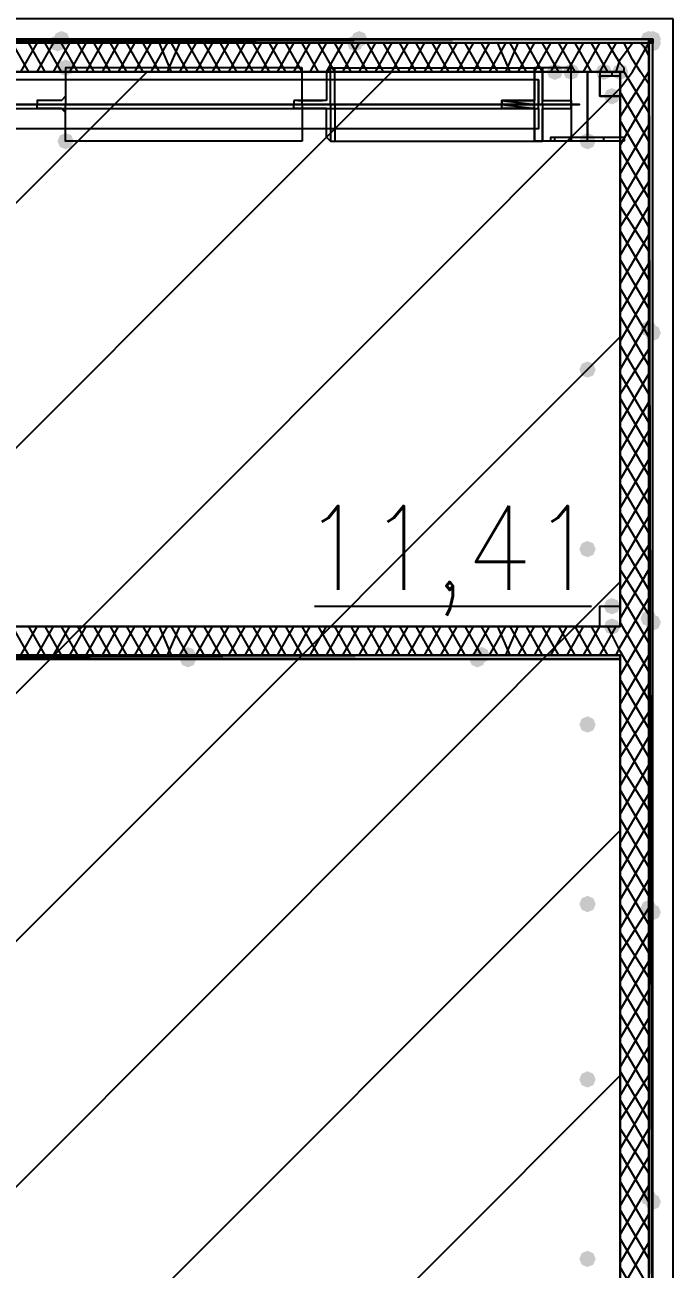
# Model space of a CAD drawing. Header units: millimetres. Extents: x 0 to 420, y 0 to 297.
# Drawn here: x 384.26 to 390.99, y 222.65 to 235.56 of the extents above; entities that cross this region are included whole.
import ezdxf

# ---------------------------------------------------------------- set-up
doc = ezdxf.new("R2010")
doc.units = ezdxf.units.MM
doc.layers.get('0').update_dxf_attribs({"linetype": 'CONTINUOUS'})
doc.styles.get("Standard").update_dxf_attribs({"font": 'STANDARD'})

msp = doc.modelspace()

# ---------------------------------------------------------------- hatches: boundary and pattern name
at = {"true_color": 0x000007}
h = msp.add_hatch(color=0, dxfattribs=at)
h.paths.add_polyline_path([(390.736667, 235.415667), (378.502333, 235.415667), (390.736667, 235.373333)], flags=0)
h.paths.add_polyline_path([(378.502333, 235.415667), (390.736667, 235.373333), (378.502333, 235.373333)], flags=0)
at = {"true_color": 0x0000fe}
for points in [[(384.683, 235.373333), (384.658129, 235.313538), (384.598333, 235.288667), (384.538537, 235.313538), (384.513667, 235.373333), (384.538537, 235.433129), (384.598333, 235.458), (384.658129, 235.433129)], [(384.725333, 235.415667), (384.700462, 235.355871), (384.640667, 235.331), (384.580871, 235.355871), (384.556, 235.415667), (384.580871, 235.475462), (384.640667, 235.500333), (384.700462, 235.475463)], [(387.773333, 235.373333), (387.748462, 235.313538), (387.688667, 235.288667), (387.628871, 235.313538), (387.604, 235.373333), (387.628871, 235.433129), (387.688667, 235.458), (387.748462, 235.433129)], [(387.815667, 235.415667), (387.790796, 235.355871), (387.731, 235.331), (387.671204, 235.355871), (387.646333, 235.415667), (387.671204, 235.475462), (387.731, 235.500333), (387.790796, 235.475463)], [(390.821333, 235.415667), (390.796462, 235.355871), (390.736667, 235.331), (390.676871, 235.355871), (390.652, 235.415667), (390.676871, 235.475462), (390.736667, 235.500333), (390.796462, 235.475463)], [(390.821333, 235.373333), (390.796462, 235.313538), (390.736667, 235.288667), (390.676871, 235.313538), (390.652, 235.373333), (390.676871, 235.433129), (390.736667, 235.458), (390.796462, 235.433129)], [(390.821333, 235.373333), (390.796462, 235.313538), (390.736667, 235.288667), (390.676871, 235.313538), (390.652, 235.373333), (390.676871, 235.433129), (390.736667, 235.458), (390.796462, 235.433129)], [(390.821333, 235.373333), (390.796462, 235.313538), (390.736667, 235.288667), (390.676871, 235.313538), (390.652, 235.373333), (390.676871, 235.433129), (390.736667, 235.458), (390.796462, 235.433129)], [(390.863667, 235.415667), (390.838796, 235.355871), (390.779, 235.331), (390.719204, 235.355871), (390.694333, 235.415667), (390.719204, 235.475462), (390.779, 235.500333), (390.838796, 235.475463)], [(390.863667, 235.415667), (390.838796, 235.355871), (390.779, 235.331), (390.719204, 235.355871), (390.694333, 235.415667), (390.719204, 235.475462), (390.779, 235.500333), (390.838796, 235.475463)], [(390.863667, 235.415667), (390.838796, 235.355871), (390.779, 235.331), (390.719204, 235.355871), (390.694333, 235.415667), (390.719204, 235.475462), (390.779, 235.500333), (390.838796, 235.475463)], [(390.863667, 235.373333), (390.838796, 235.313538), (390.779, 235.288667), (390.719204, 235.313538), (390.694333, 235.373333), (390.719204, 235.433129), (390.779, 235.458), (390.838796, 235.433129)], [(390.863667, 235.373333), (390.838796, 235.313538), (390.779, 235.288667), (390.719204, 235.313538), (390.694333, 235.373333), (390.719204, 235.433129), (390.779, 235.458), (390.838796, 235.433129)], [(390.863667, 235.373333), (390.838796, 235.313538), (390.779, 235.288667), (390.719204, 235.313538), (390.694333, 235.373333), (390.719204, 235.433129), (390.779, 235.458), (390.838796, 235.433129)], [(390.821333, 232.41), (390.796462, 232.350204), (390.736667, 232.325333), (390.676871, 232.350204), (390.652, 232.41), (390.676871, 232.469796), (390.736667, 232.494667), (390.796462, 232.469796)], [(390.863667, 232.367667), (390.838796, 232.307871), (390.779, 232.283), (390.719204, 232.307871), (390.694333, 232.367667), (390.719204, 232.427462), (390.779, 232.452333), (390.838796, 232.427463)], [(390.821333, 229.404333), (390.796462, 229.344538), (390.736667, 229.319667), (390.676871, 229.344538), (390.652, 229.404333), (390.676871, 229.464129), (390.736667, 229.489), (390.796462, 229.464129)], [(390.863667, 229.362), (390.838796, 229.302204), (390.779, 229.277333), (390.719204, 229.302204), (390.694333, 229.362), (390.719204, 229.421796), (390.779, 229.446667), (390.838796, 229.421796)], [(386.037667, 229.023333), (386.012796, 228.963537), (385.953, 228.938667), (385.893204, 228.963537), (385.868333, 229.023333), (385.893204, 229.083129), (385.953, 229.108), (386.012796, 229.083129)], [(386.037667, 228.981), (386.012796, 228.921204), (385.953, 228.896333), (385.893204, 228.921204), (385.868333, 228.981), (385.893204, 229.040796), (385.953, 229.065667), (386.012796, 229.040796)], [(389.043333, 228.981), (389.018462, 228.921204), (388.958667, 228.896333), (388.898871, 228.921204), (388.874, 228.981), (388.898871, 229.040796), (388.958667, 229.065667), (389.018462, 229.040796)], [(389.085667, 229.023333), (389.060796, 228.963537), (389.001, 228.938667), (388.941204, 228.963537), (388.916333, 229.023333), (388.941204, 229.083129), (389.001, 229.108), (389.060796, 229.083129)], [(390.821333, 226.398667), (390.796462, 226.338871), (390.736667, 226.314), (390.676871, 226.338871), (390.652, 226.398667), (390.676871, 226.458462), (390.736667, 226.483333), (390.796462, 226.458463)], [(390.863667, 226.356333), (390.838796, 226.296537), (390.779, 226.271667), (390.719204, 226.296537), (390.694333, 226.356333), (390.719204, 226.416129), (390.779, 226.441), (390.838796, 226.416129)], [(390.821333, 223.393), (390.796462, 223.333204), (390.736667, 223.308333), (390.676871, 223.333204), (390.652, 223.393), (390.676871, 223.452796), (390.736667, 223.477667), (390.796462, 223.452796)], [(390.863667, 223.350667), (390.838796, 223.290871), (390.779, 223.266), (390.719204, 223.290871), (390.694333, 223.350667), (390.719204, 223.410462), (390.779, 223.435333), (390.838796, 223.410463)]]:
    msp.add_hatch(color=0, dxfattribs=at).paths.add_polyline_path(points, flags=0)
at = {"true_color": 0x000007}
for points in [[(390.821333, 235.373333), (390.796462, 235.313538), (390.736667, 235.288667), (390.676871, 235.313538), (390.652, 235.373333), (390.676871, 235.433129), (390.736667, 235.458), (390.796462, 235.433129)], [(384.767667, 235.119333), (384.742796, 235.059537), (384.683, 235.034667), (384.623204, 235.059537), (384.598333, 235.119333), (384.623204, 235.179129), (384.683, 235.204), (384.742796, 235.179129)], [(389.847667, 235.077), (389.822796, 235.017204), (389.763, 234.992333), (389.703204, 235.017204), (389.678333, 235.077), (389.703204, 235.136796), (389.763, 235.161667), (389.822796, 235.136796)], [(389.847667, 235.077), (389.822796, 235.017204), (389.763, 234.992333), (389.703204, 235.017204), (389.678333, 235.077), (389.703204, 235.136796), (389.763, 235.161667), (389.822796, 235.136796)], [(390.017, 235.077), (389.992129, 235.017204), (389.932333, 234.992333), (389.872538, 235.017204), (389.847667, 235.077), (389.872537, 235.136796), (389.932333, 235.161667), (389.992129, 235.136796)], [(390.017, 235.077), (389.992129, 235.017204), (389.932333, 234.992333), (389.872538, 235.017204), (389.847667, 235.077), (389.872537, 235.136796), (389.932333, 235.161667), (389.992129, 235.136796)], [(390.355667, 235.077), (390.330796, 235.017204), (390.271, 234.992333), (390.211204, 235.017204), (390.186333, 235.077), (390.211204, 235.136796), (390.271, 235.161667), (390.330796, 235.136796)], [(390.355667, 235.077), (390.330796, 235.017204), (390.271, 234.992333), (390.211204, 235.017204), (390.186333, 235.077), (390.211204, 235.136796), (390.271, 235.161667), (390.330796, 235.136796)], [(390.525, 235.077), (390.500129, 235.017204), (390.440333, 234.992333), (390.380538, 235.017204), (390.355667, 235.077), (390.380537, 235.136796), (390.440333, 235.161667), (390.500129, 235.136796)], [(390.525, 235.077), (390.500129, 235.017204), (390.440333, 234.992333), (390.380538, 235.017204), (390.355667, 235.077), (390.380537, 235.136796), (390.440333, 235.161667), (390.500129, 235.136796)], [(390.440333, 234.823), (390.415462, 234.763204), (390.355667, 234.738333), (390.295871, 234.763204), (390.271, 234.823), (390.295871, 234.882796), (390.355667, 234.907667), (390.415462, 234.882796)], [(384.767667, 234.357333), (384.742796, 234.297537), (384.683, 234.272667), (384.623204, 234.297537), (384.598333, 234.357333), (384.623204, 234.417129), (384.683, 234.442), (384.742796, 234.417129)], [(390.186333, 234.357333), (390.161462, 234.297537), (390.101667, 234.272667), (390.041871, 234.297537), (390.017, 234.357333), (390.041871, 234.417129), (390.101667, 234.442), (390.161462, 234.417129)], [(390.186333, 231.986667), (390.161462, 231.926871), (390.101667, 231.902), (390.041871, 231.926871), (390.017, 231.986667), (390.041871, 232.046462), (390.101667, 232.071333), (390.161462, 232.046463)], [(390.186333, 230.124), (390.161462, 230.064204), (390.101667, 230.039333), (390.041871, 230.064204), (390.017, 230.124), (390.041871, 230.183796), (390.101667, 230.208667), (390.161462, 230.183796)], [(390.440333, 229.531333), (390.415462, 229.471537), (390.355667, 229.446667), (390.295871, 229.471537), (390.271, 229.531333), (390.295871, 229.591129), (390.355667, 229.616), (390.415462, 229.591129)], [(390.440333, 229.319667), (390.415462, 229.259871), (390.355667, 229.235), (390.295871, 229.259871), (390.271, 229.319667), (390.295871, 229.379462), (390.355667, 229.404333), (390.415462, 229.379463)], [(390.186333, 228.303667), (390.161462, 228.243871), (390.101667, 228.219), (390.041871, 228.243871), (390.017, 228.303667), (390.041871, 228.363462), (390.101667, 228.388333), (390.161462, 228.363463)], [(390.186333, 226.441), (390.161462, 226.381204), (390.101667, 226.356333), (390.041871, 226.381204), (390.017, 226.441), (390.041871, 226.500796), (390.101667, 226.525667), (390.161462, 226.500796)], [(390.186333, 224.620667), (390.161462, 224.560871), (390.101667, 224.536), (390.041871, 224.560871), (390.017, 224.620667), (390.041871, 224.680462), (390.101667, 224.705333), (390.161462, 224.680463)], [(390.186333, 222.758), (390.161462, 222.698204), (390.101667, 222.673333), (390.041871, 222.698204), (390.017, 222.758), (390.041871, 222.817796), (390.101667, 222.842667), (390.161462, 222.817796)]]:
    msp.add_hatch(color=0, dxfattribs=at).paths.add_polyline_path(points, flags=0)
h = msp.add_hatch(color=0, dxfattribs=at)
h.paths.add_polyline_path([(390.779, 235.373333), (390.736667, 235.373333), (390.779, 235.415667)], flags=0)
h.paths.add_polyline_path([(390.736667, 235.373333), (390.779, 235.415667), (390.736667, 235.415667)], flags=0)
h = msp.add_hatch(color=0, dxfattribs=at)
h.paths.add_polyline_path([(390.779, 235.373333), (390.736667, 235.373333), (390.779, 217.339333)], flags=0)
h.paths.add_polyline_path([(390.736667, 235.373333), (390.779, 217.339333), (390.736667, 217.339333)], flags=0)
at = {"true_color": 0x000062}
h = msp.add_hatch(color=0, dxfattribs=at)
h.paths.add_polyline_path([(389.551333, 235.119333), (389.551333, 235.077)], flags=0)
h.paths.add_polyline_path([(389.551333, 235.077), (389.551333, 235.119333)], flags=0)
h = msp.add_hatch(color=0, dxfattribs=at)
h.paths.add_polyline_path([(389.551333, 235.077), (389.551333, 234.865333)], flags=0)
h.paths.add_polyline_path([(389.551333, 234.865333), (389.551333, 235.077)], flags=0)
h = msp.add_hatch(color=0, dxfattribs=at)
h.paths.add_polyline_path([(389.551333, 234.865333), (389.551333, 234.823)], flags=0)
h.paths.add_polyline_path([(389.551333, 234.823), (389.551333, 234.865333)], flags=0)
for points in [[(389.212667, 234.780667), (389.255, 234.780667)], [(389.551333, 234.780667), (389.509, 234.780667)], [(389.212667, 234.696), (389.255, 234.696)]]:
    msp.add_hatch(color=0, dxfattribs=at).paths.add_polyline_path(points, flags=0)
h = msp.add_hatch(color=0, dxfattribs=at)
h.paths.add_polyline_path([(389.212667, 234.780667), (389.255, 234.780667)], flags=0)
h.paths.add_polyline_path([(389.255, 234.780667), (389.212667, 234.780667)], flags=0)
h = msp.add_hatch(color=0, dxfattribs=at)
h.paths.add_polyline_path([(389.212667, 234.780667), (389.551333, 234.780667)], flags=0)
h.paths.add_polyline_path([(389.551333, 234.780667), (389.212667, 234.780667)], flags=0)
h.paths.add_polyline_path([(389.551333, 234.780667), (389.212667, 234.780667)], flags=0)
h.paths.add_polyline_path([(389.212667, 234.780667), (389.551333, 234.780667)], flags=0)
h.paths.add_polyline_path([(389.551333, 234.780667), (389.212667, 234.780667)], flags=0)
h.paths.add_polyline_path([(389.551333, 234.780667), (389.212667, 234.780667)], flags=0)
h = msp.add_hatch(color=0, dxfattribs=at)
h.paths.add_polyline_path([(389.551333, 234.780667), (389.212667, 234.780667), (389.551333, 234.738333)], flags=0)
h.paths.add_polyline_path([(389.212667, 234.780667), (389.551333, 234.738333), (389.212667, 234.738333)], flags=0)
h.paths.add_polyline_path([(389.551333, 234.738333), (389.212667, 234.738333)], flags=0)
h.paths.add_polyline_path([(389.212667, 234.738333), (389.551333, 234.738333)], flags=0)
h.paths.add_polyline_path([(389.551333, 234.738333), (389.212667, 234.738333)], flags=0)
h.paths.add_polyline_path([(389.551333, 234.738333), (389.212667, 234.738333)], flags=0)
h = msp.add_hatch(color=0, dxfattribs=at)
h.paths.add_polyline_path([(389.212667, 234.738333), (389.551333, 234.738333)], flags=0)
h.paths.add_polyline_path([(389.551333, 234.738333), (389.212667, 234.738333)], flags=0)
h.paths.add_polyline_path([(389.551333, 234.738333), (389.212667, 234.738333)], flags=0)
h.paths.add_polyline_path([(389.212667, 234.738333), (389.551333, 234.738333)], flags=0)
h = msp.add_hatch(color=0, dxfattribs=at)
h.paths.add_polyline_path([(389.551333, 234.738333), (389.212667, 234.738333), (389.551333, 234.696)], flags=0)
h.paths.add_polyline_path([(389.212667, 234.738333), (389.551333, 234.696), (389.212667, 234.696)], flags=0)
h.paths.add_polyline_path([(389.551333, 234.696), (389.212667, 234.696)], flags=0)
h.paths.add_polyline_path([(389.212667, 234.696), (389.551333, 234.696)], flags=0)
h.paths.add_polyline_path([(389.551333, 234.696), (389.212667, 234.696)], flags=0)
h.paths.add_polyline_path([(389.551333, 234.696), (389.212667, 234.696)], flags=0)
h.paths.add_polyline_path([(389.212667, 234.696), (389.551333, 234.696)], flags=0)
h.paths.add_polyline_path([(389.551333, 234.696), (389.212667, 234.696)], flags=0)
h = msp.add_hatch(color=0, dxfattribs=at)
h.paths.add_polyline_path([(389.551333, 234.780667), (389.509, 234.780667)], flags=0)
h.paths.add_polyline_path([(389.509, 234.780667), (389.551333, 234.780667)], flags=0)
h.paths.add_polyline_path([(389.551333, 234.780667), (389.509, 234.780667)], flags=0)
h.paths.add_polyline_path([(389.551333, 234.780667), (389.509, 234.780667), (389.255, 234.780667)], flags=0)
h = msp.add_hatch(color=0, dxfattribs=at)
h.paths.add_polyline_path([(389.551333, 234.823), (389.551333, 234.780667)], flags=0)
h.paths.add_polyline_path([(389.551333, 234.780667), (389.551333, 234.823)], flags=0)
h = msp.add_hatch(color=0, dxfattribs=at)
h.paths.add_polyline_path([(389.212667, 234.696), (389.255, 234.696)], flags=0)
h.paths.add_polyline_path([(389.255, 234.696), (389.212667, 234.696)], flags=0)
h = msp.add_hatch(color=0, dxfattribs=at)
h.paths.add_polyline_path([(389.551333, 234.696), (389.255, 234.696)], flags=0)
h.paths.add_polyline_path([(389.255, 234.696), (389.551333, 234.696), (389.509, 234.696)], flags=0)
h = msp.add_hatch(color=0, dxfattribs=at)
h.paths.add_polyline_path([(389.551333, 234.696), (389.551333, 234.653667)], flags=0)
h.paths.add_polyline_path([(389.551333, 234.653667), (389.551333, 234.696)], flags=0)
h = msp.add_hatch(color=0, dxfattribs=at)
h.paths.add_polyline_path([(389.551333, 234.653667), (389.551333, 234.611333)], flags=0)
h.paths.add_polyline_path([(389.551333, 234.611333), (389.551333, 234.653667)], flags=0)
h = msp.add_hatch(color=0, dxfattribs=at)
h.paths.add_polyline_path([(389.551333, 234.611333), (389.551333, 234.399667)], flags=0)
h.paths.add_polyline_path([(389.551333, 234.399667), (389.551333, 234.611333)], flags=0)
h = msp.add_hatch(color=0, dxfattribs=at)
h.paths.add_polyline_path([(389.551333, 234.399667), (389.551333, 234.357333)], flags=0)
h.paths.add_polyline_path([(389.551333, 234.357333), (389.551333, 234.399667)], flags=0)
at = {"true_color": 0x000007}
h = msp.add_hatch(color=0, dxfattribs=at)
h.paths.add_polyline_path([(390.440333, 229.023333), (373.930333, 229.023333), (390.440333, 228.981)], flags=0)
h.paths.add_polyline_path([(373.930333, 229.023333), (390.440333, 228.981), (373.930333, 228.981)], flags=0)

# ---------------------------------------------------------------- linework, layer by layer
at = {"color": 0, "true_color": 0x000007}
for points in [[(105.156, 117.940667), (390.990667, 117.940667), (390.990667, 235.627333), (105.156, 235.627333)], [(390.736667, 235.415667), (378.502333, 235.415667), (390.736667, 235.373333)], [(378.502333, 235.415667), (390.736667, 235.373333), (378.502333, 235.373333)], [(390.779, 235.373333), (390.736667, 235.373333), (390.779, 235.415667)], [(390.736667, 235.373333), (390.779, 235.415667), (390.736667, 235.415667)], [(390.779, 235.373333), (390.736667, 235.373333), (390.779, 217.339333)], [(390.736667, 235.373333), (390.779, 217.339333), (390.736667, 217.339333)], [(361.272667, 235.077), (361.272667, 200.617667), (390.440333, 200.617667), (390.440333, 229.023333), (373.634, 229.023333), (373.634, 235.077)], [(387.138333, 235.119333), (384.683, 235.119333), (384.683, 234.738333), (387.138333, 234.738333)], [(390.440333, 234.357333), (389.720667, 234.357333), (389.720667, 234.399667), (390.101667, 234.399667), (390.101667, 235.077), (389.720667, 235.077), (390.440333, 235.077), (390.101667, 235.077), (390.101667, 234.399667), (390.440333, 234.399667)], [(390.482667, 234.357333), (389.720667, 234.357333), (389.720667, 234.399667), (390.101667, 234.399667), (390.101667, 235.077), (389.720667, 235.077), (390.482667, 235.077), (390.101667, 235.077), (390.101667, 234.399667), (390.482667, 234.399667)], [(390.440333, 235.077), (390.228667, 235.077), (390.228667, 234.823), (390.440333, 234.823)], [(390.440333, 235.034667), (390.440333, 234.823), (390.228667, 234.823), (390.228667, 235.034667)], [(387.138333, 234.357333), (384.683, 234.357333), (384.683, 234.738333), (387.138333, 234.738333)], [(389.297333, 234.738333), (390.017, 234.738333)], [(390.228667, 229.531333), (390.440333, 229.531333), (390.440333, 229.319667), (390.228667, 229.319667), (390.228667, 229.531333), (390.440333, 229.531333), (390.440333, 229.319667), (390.228667, 229.319667)], [(390.440333, 229.023333), (373.930333, 229.023333), (390.440333, 228.981)], [(373.930333, 229.023333), (390.440333, 228.981), (373.930333, 228.981)], [(390.440333, 229.023333), (373.930333, 229.023333), (373.930333, 228.981), (390.440333, 228.981)], [(390.440333, 229.023333), (373.930333, 229.023333), (373.930333, 228.981), (390.440333, 228.981)]]:
    msp.add_lwpolyline(points, close=True, dxfattribs=at)
for points in [[(390.736667, 235.415667), (378.502333, 235.415667), (390.736667, 235.415667), (378.502333, 235.373333)], [(390.736667, 235.373333), (378.502333, 235.373333), (378.502333, 235.415667), (390.779, 235.415667), (390.779, 235.373333)], [(390.736667, 235.373333), (378.502333, 235.373333), (378.502333, 235.415667), (390.779, 235.415667), (390.779, 235.373333)], [(390.736667, 235.415667), (390.779, 235.415667)], [(390.779, 235.415667), (390.779, 235.373333)], [(390.440333, 235.373333), (377.909667, 235.373333)], [(384.302, 235.077), (384.132667, 235.373333)], [(384.217333, 235.077), (384.386667, 235.373333)], [(384.471333, 235.077), (384.302, 235.373333)], [(384.386667, 235.077), (384.556, 235.373333)], [(384.640667, 235.077), (384.471333, 235.373333)], [(384.556, 235.077), (384.725333, 235.373333)], [(384.81, 235.077), (384.640667, 235.373333)], [(384.725333, 235.077), (384.894667, 235.373333)], [(384.979333, 235.077), (384.81, 235.373333)], [(384.894667, 235.077), (385.064, 235.373333)], [(385.148667, 235.077), (384.979333, 235.373333)], [(385.064, 235.077), (385.233333, 235.373333)], [(385.318, 235.077), (385.148667, 235.373333)], [(385.233333, 235.077), (385.402667, 235.373333)], [(385.487333, 235.077), (385.318, 235.373333)], [(385.402667, 235.077), (385.572, 235.373333)], [(385.656667, 235.077), (385.487333, 235.373333)], [(385.572, 235.077), (385.741333, 235.373333)], [(385.783667, 235.077), (385.656667, 235.373333)], [(385.741333, 235.077), (385.868333, 235.373333)], [(385.953, 235.077), (385.783667, 235.373333)], [(385.868333, 235.077), (386.037667, 235.373333)], [(386.122333, 235.077), (385.953, 235.373333)], [(386.037667, 235.077), (386.207, 235.373333)], [(386.291667, 235.077), (386.122333, 235.373333)], [(386.207, 235.077), (386.376333, 235.373333)], [(386.461, 235.077), (386.291667, 235.373333)], [(386.376333, 235.077), (386.545667, 235.373333)], [(386.630333, 235.077), (386.461, 235.373333)], [(386.545667, 235.077), (386.715, 235.373333)], [(386.799667, 235.077), (386.630333, 235.373333)], [(386.715, 235.077), (386.884333, 235.373333)], [(386.969, 235.077), (386.799667, 235.373333)], [(386.884333, 235.077), (387.053667, 235.373333)], [(387.138333, 235.077), (386.969, 235.373333)], [(387.053667, 235.077), (387.223, 235.373333)], [(387.307667, 235.077), (387.138333, 235.373333)], [(387.223, 235.077), (387.392333, 235.373333)], [(387.477, 235.077), (387.307667, 235.373333)], [(387.392333, 235.077), (387.561667, 235.373333)], [(387.646333, 235.077), (387.477, 235.373333)], [(387.561667, 235.077), (387.731, 235.373333)], [(387.815667, 235.077), (387.646333, 235.373333)], [(387.731, 235.077), (387.900333, 235.373333)], [(387.985, 235.077), (387.815667, 235.373333)], [(387.900333, 235.077), (388.069667, 235.373333)], [(388.154333, 235.077), (387.985, 235.373333)], [(388.069667, 235.077), (388.239, 235.373333)], [(388.323667, 235.077), (388.154333, 235.373333)], [(388.239, 235.077), (388.408333, 235.373333)], [(388.493, 235.077), (388.323667, 235.373333)], [(388.408333, 235.077), (388.577667, 235.373333)], [(388.662333, 235.077), (388.493, 235.373333)], [(388.577667, 235.077), (388.747, 235.373333)], [(388.831667, 235.077), (388.662333, 235.373333)], [(388.747, 235.077), (388.916333, 235.373333)], [(389.001, 235.077), (388.831667, 235.373333)], [(388.916333, 235.077), (389.085667, 235.373333)], [(389.170333, 235.077), (389.001, 235.373333)], [(389.085667, 235.077), (389.255, 235.373333)], [(389.297333, 235.077), (389.170333, 235.373333)], [(389.255, 235.077), (389.382, 235.373333)], [(389.466667, 235.077), (389.297333, 235.373333)], [(389.382, 235.077), (389.551333, 235.373333)], [(389.636, 235.077), (389.466667, 235.373333)], [(389.551333, 235.077), (389.720667, 235.373333)], [(389.805333, 235.077), (389.636, 235.373333)], [(389.720667, 235.077), (389.89, 235.373333)], [(389.974667, 235.077), (389.805333, 235.373333)], [(389.89, 235.077), (390.059333, 235.373333)], [(390.144, 235.077), (389.974667, 235.373333)], [(390.059333, 235.077), (390.228667, 235.373333)], [(390.313333, 235.077), (390.144, 235.373333)], [(390.228667, 235.077), (390.398, 235.373333)], [(390.440333, 235.161667), (390.313333, 235.373333)], [(390.440333, 235.204), (390.567333, 235.373333)], [(390.736667, 235.373333), (390.440333, 235.373333)], [(390.567333, 235.204), (390.482667, 235.373333)], [(390.567333, 235.077), (390.736667, 235.373333)], [(390.694333, 235.331), (390.652, 235.373333)], [(390.736667, 235.246333), (390.694333, 235.331)], [(390.736667, 217.339333), (390.736667, 235.373333), (390.779, 217.339333), (390.779, 235.373333)], [(390.736667, 235.373333), (390.736667, 217.339333), (390.779, 217.339333)], [(390.736667, 235.373333), (390.736667, 217.339333), (390.779, 217.339333)], [(390.736667, 180.086), (390.736667, 235.373333)], [(390.779, 217.339333), (390.779, 235.373333)], [(390.779, 217.339333), (390.779, 235.373333)], [(390.398, 235.077), (390.440333, 235.204)], [(390.482667, 235.119333), (390.440333, 235.161667)], [(390.652, 235.077), (390.567333, 235.204)], [(377.909667, 235.077), (390.440333, 235.077)], [(389.593667, 234.992333), (389.593667, 234.738333), (389.593667, 234.780667), (389.593667, 234.992333), (379.010333, 234.992333), (379.010333, 234.738333), (389.593667, 234.738333)], [(384.683, 235.119333), (384.683, 235.077), (384.683, 234.823), (384.640667, 234.780667), (384.386667, 234.780667), (384.386667, 234.738333)], [(387.434667, 234.738333), (387.434667, 235.119333), (387.392333, 235.077), (387.392333, 234.823), (387.392333, 234.780667)], [(387.434667, 235.119333), (389.551333, 235.119333)], [(389.636, 234.738333), (389.636, 235.119333), (389.636, 235.077), (389.636, 234.823), (389.636, 234.780667), (389.678333, 234.780667), (389.932333, 234.780667), (389.932333, 234.738333), (389.636, 234.738333), (387.477, 234.738333), (387.477, 235.119333), (389.636, 235.119333)], [(389.551333, 234.738333), (389.932333, 234.738333), (389.932333, 235.119333), (389.551333, 235.119333)], [(390.101667, 234.357333), (390.101667, 235.077)], [(390.101667, 234.357333), (390.101667, 235.077)], [(390.355667, 235.077), (390.355667, 235.034667)], [(390.440333, 234.907667), (390.567333, 235.077)], [(390.440333, 234.611333), (390.736667, 235.077)], [(390.440333, 235.077), (390.440333, 229.319667)], [(390.482667, 235.077), (390.482667, 235.119333)], [(390.736667, 234.653667), (390.482667, 235.077)], [(390.736667, 234.95), (390.652, 235.077)], [(390.736667, 235.077), (390.736667, 235.119333)], [(390.736667, 234.357333), (390.440333, 234.865333)], [(379.010333, 234.696), (379.010333, 234.738333), (379.010333, 234.696), (389.593667, 234.696), (389.593667, 234.738333), (379.010333, 234.738333)], [(384.386667, 234.738333), (384.683, 234.738333)], [(384.683, 234.357333), (384.683, 234.399667), (384.683, 234.653667), (384.640667, 234.696), (384.386667, 234.696), (384.386667, 234.738333)], [(384.386667, 234.738333), (384.683, 234.738333)], [(387.392333, 234.780667), (387.35, 234.780667), (387.096, 234.780667), (387.053667, 234.780667)], [(387.053667, 234.780667), (387.053667, 234.738333)], [(387.053667, 234.738333), (387.434667, 234.738333)], [(387.053667, 234.696), (387.053667, 234.738333)], [(387.053667, 234.738333), (387.434667, 234.738333)], [(387.096, 234.780667), (387.35, 234.780667)], [(387.434667, 234.738333), (387.434667, 234.357333), (387.392333, 234.399667), (387.392333, 234.653667), (387.392333, 234.696)], [(387.434667, 234.738333), (389.551333, 234.738333)], [(387.434667, 234.738333), (389.551333, 234.738333)], [(389.636, 234.738333), (389.636, 234.357333), (389.636, 234.399667), (389.636, 234.653667), (389.636, 234.696), (389.678333, 234.696), (389.932333, 234.696), (389.932333, 234.738333), (389.636, 234.738333), (387.477, 234.738333), (387.477, 234.357333), (389.636, 234.357333)], [(389.212667, 234.780667), (389.509, 234.780667)], [(389.551333, 234.738333), (389.932333, 234.738333), (389.932333, 234.357333), (389.551333, 234.357333)], [(390.440333, 234.315), (390.736667, 234.823)], [(389.593667, 234.696), (389.593667, 234.653667), (389.593667, 234.526667), (389.593667, 234.484333), (379.010333, 234.484333), (379.010333, 234.526667), (379.010333, 234.653667), (379.010333, 234.696), (379.010333, 234.653667), (379.010333, 234.484333)], [(387.392333, 234.696), (387.35, 234.696), (387.096, 234.696), (387.053667, 234.696)], [(387.096, 234.696), (387.35, 234.696)], [(389.212667, 234.696), (389.509, 234.696)], [(390.736667, 234.061), (390.440333, 234.569)], [(390.440333, 234.018667), (390.736667, 234.526667)], [(387.434667, 234.357333), (389.551333, 234.357333)], [(389.763, 234.357333), (389.763, 234.399667)], [(389.763, 234.357333), (389.763, 234.399667)], [(389.932333, 234.357333), (389.932333, 234.399667)], [(389.932333, 234.357333), (389.932333, 234.399667)], [(390.271, 234.357333), (390.271, 234.399667)], [(390.271, 234.357333), (390.271, 234.399667)], [(390.440333, 234.357333), (390.440333, 234.399667)], [(390.440333, 234.357333), (390.440333, 234.399667)], [(390.736667, 233.764667), (390.440333, 234.272667)], [(390.440333, 233.722333), (390.736667, 234.230333)], [(390.736667, 233.468333), (390.440333, 233.976333)], [(390.440333, 233.468333), (390.736667, 233.934)], [(390.440333, 233.172), (390.736667, 233.68)], [(390.736667, 233.214333), (390.440333, 233.68)], [(390.736667, 232.918), (390.440333, 233.426)], [(390.440333, 232.875667), (390.736667, 233.383667)], [(390.736667, 232.621667), (390.440333, 233.129667)], [(390.440333, 232.579333), (390.736667, 233.087333)], [(390.736667, 232.325333), (390.440333, 232.833333)], [(390.440333, 232.283), (390.736667, 232.791)], [(390.736667, 232.029), (390.440333, 232.537)], [(390.440333, 231.986667), (390.736667, 232.494667)], [(390.736667, 231.732667), (390.440333, 232.240667)], [(390.440333, 231.732667), (390.736667, 232.198333)], [(390.440333, 231.436333), (390.736667, 231.944333)], [(390.736667, 231.436333), (390.440333, 231.944333)], [(390.736667, 231.182333), (390.440333, 231.690333)], [(390.440333, 231.14), (390.736667, 231.648)], [(390.736667, 230.886), (390.440333, 231.394)], [(390.440333, 230.843667), (390.736667, 231.351667)], [(390.736667, 230.589667), (390.440333, 231.097667)], [(390.440333, 230.547333), (390.736667, 231.055333)], [(390.736667, 230.293333), (390.440333, 230.801333)], [(390.440333, 230.251), (390.736667, 230.759)], [(390.736667, 229.997), (390.440333, 230.505)], [(390.440333, 229.954667), (390.736667, 230.462667)], [(390.736667, 229.700667), (390.440333, 230.208667)], [(390.440333, 229.700667), (390.736667, 230.166333)], [(390.440333, 229.404333), (390.736667, 229.912333)], [(390.736667, 229.446667), (390.440333, 229.912333)], [(390.736667, 229.150333), (390.440333, 229.658333)], [(390.440333, 229.108), (390.736667, 229.616)], [(387.265333, 229.531333), (390.144, 229.531333)], [(390.440333, 229.319667), (373.930333, 229.319667)], [(384.302, 229.023333), (384.132667, 229.319667)], [(384.217333, 229.023333), (384.386667, 229.319667)], [(384.471333, 229.023333), (384.302, 229.319667)], [(384.386667, 229.023333), (384.556, 229.319667)], [(384.640667, 229.023333), (384.471333, 229.319667)], [(384.556, 229.023333), (384.725333, 229.319667)], [(384.81, 229.023333), (384.640667, 229.319667)], [(384.725333, 229.023333), (384.894667, 229.319667)], [(384.979333, 229.023333), (384.81, 229.319667)], [(384.894667, 229.023333), (385.064, 229.319667)], [(385.148667, 229.023333), (384.979333, 229.319667)], [(385.064, 229.023333), (385.233333, 229.319667)], [(385.318, 229.023333), (385.148667, 229.319667)], [(385.233333, 229.023333), (385.402667, 229.319667)], [(385.487333, 229.023333), (385.318, 229.319667)], [(385.402667, 229.023333), (385.572, 229.319667)], [(385.656667, 229.023333), (385.487333, 229.319667)], [(385.572, 229.023333), (385.741333, 229.319667)], [(385.783667, 229.023333), (385.656667, 229.319667)], [(385.741333, 229.023333), (385.868333, 229.319667)], [(385.953, 229.023333), (385.783667, 229.319667)], [(385.868333, 229.023333), (386.037667, 229.319667)], [(386.122333, 229.023333), (385.953, 229.319667)], [(386.037667, 229.023333), (386.207, 229.319667)], [(386.291667, 229.023333), (386.122333, 229.319667)], [(386.207, 229.023333), (386.376333, 229.319667)], [(386.461, 229.023333), (386.291667, 229.319667)], [(386.376333, 229.023333), (386.545667, 229.319667)], [(386.630333, 229.023333), (386.461, 229.319667)], [(386.545667, 229.023333), (386.715, 229.319667)], [(386.799667, 229.023333), (386.630333, 229.319667)], [(386.715, 229.023333), (386.884333, 229.319667)], [(386.969, 229.023333), (386.799667, 229.319667)], [(386.884333, 229.023333), (387.053667, 229.319667)], [(387.138333, 229.023333), (386.969, 229.319667)], [(387.053667, 229.023333), (387.223, 229.319667)], [(387.307667, 229.023333), (387.138333, 229.319667)], [(387.223, 229.023333), (387.392333, 229.319667)], [(387.477, 229.023333), (387.307667, 229.319667)], [(387.392333, 229.023333), (387.561667, 229.319667)], [(387.646333, 229.023333), (387.477, 229.319667)], [(387.561667, 229.023333), (387.731, 229.319667)], [(387.815667, 229.023333), (387.646333, 229.319667)], [(387.731, 229.023333), (387.900333, 229.319667)], [(387.985, 229.023333), (387.815667, 229.319667)], [(387.900333, 229.023333), (388.069667, 229.319667)], [(388.154333, 229.023333), (387.985, 229.319667)], [(388.069667, 229.023333), (388.239, 229.319667)], [(388.323667, 229.023333), (388.154333, 229.319667)], [(388.239, 229.023333), (388.408333, 229.319667)], [(388.493, 229.023333), (388.323667, 229.319667)], [(388.408333, 229.023333), (388.577667, 229.319667)], [(388.662333, 229.023333), (388.493, 229.319667)], [(388.577667, 229.023333), (388.747, 229.319667)], [(388.831667, 229.023333), (388.662333, 229.319667)], [(388.747, 229.023333), (388.916333, 229.319667)], [(389.001, 229.023333), (388.831667, 229.319667)], [(388.916333, 229.023333), (389.085667, 229.319667)], [(389.170333, 229.023333), (389.001, 229.319667)], [(389.085667, 229.023333), (389.255, 229.319667)], [(389.297333, 229.023333), (389.170333, 229.319667)], [(389.255, 229.023333), (389.382, 229.319667)], [(389.466667, 229.023333), (389.297333, 229.319667)], [(389.382, 229.023333), (389.551333, 229.319667)], [(389.636, 229.023333), (389.466667, 229.319667)], [(389.551333, 229.023333), (389.720667, 229.319667)], [(389.805333, 229.023333), (389.636, 229.319667)], [(389.720667, 229.023333), (389.89, 229.319667)], [(389.974667, 229.023333), (389.805333, 229.319667)], [(389.89, 229.023333), (390.059333, 229.319667)], [(390.144, 229.023333), (389.974667, 229.319667)], [(390.059333, 229.023333), (390.228667, 229.319667)], [(390.313333, 229.023333), (390.144, 229.319667)], [(390.228667, 229.023333), (390.398, 229.319667)], [(390.440333, 229.065667), (390.313333, 229.319667)], [(390.736667, 228.854), (390.440333, 229.362)], [(390.440333, 228.811667), (390.736667, 229.319667)], [(390.398, 229.023333), (390.440333, 229.108)], [(390.736667, 228.557667), (390.440333, 229.065667)], [(373.930333, 229.023333), (390.440333, 229.023333), (373.930333, 228.981), (390.440333, 228.981)], [(373.930333, 229.023333), (390.440333, 229.023333)], [(390.440333, 228.515333), (390.736667, 229.023333)], [(390.440333, 229.023333), (390.440333, 200.617667)], [(390.736667, 228.261333), (390.440333, 228.769333)], [(390.440333, 228.219), (390.736667, 228.727)], [(390.736667, 227.965), (390.440333, 228.473)], [(390.440333, 227.965), (390.736667, 228.430667)], [(390.440333, 227.668667), (390.736667, 228.176667)], [(390.736667, 227.668667), (390.440333, 228.176667)], [(390.440333, 227.372333), (390.736667, 227.880333)], [(390.736667, 227.414667), (390.440333, 227.880333)], [(390.736667, 227.118333), (390.440333, 227.626333)], [(390.440333, 227.076), (390.736667, 227.584)], [(390.736667, 226.822), (390.440333, 227.33)], [(390.440333, 226.779667), (390.736667, 227.287667)], [(390.736667, 226.525667), (390.440333, 227.033667)], [(390.440333, 226.483333), (390.736667, 226.991333)], [(390.736667, 226.229333), (390.440333, 226.737333)], [(390.440333, 226.187), (390.736667, 226.695)], [(390.736667, 225.933), (390.440333, 226.441)], [(390.440333, 225.933), (390.736667, 226.398667)], [(390.440333, 225.636667), (390.736667, 226.144667)], [(390.736667, 225.679), (390.440333, 226.144667)], [(390.736667, 225.382667), (390.440333, 225.890667)], [(390.440333, 225.340333), (390.736667, 225.848333)], [(390.736667, 225.086333), (390.440333, 225.594333)], [(390.440333, 225.044), (390.736667, 225.552)], [(390.736667, 224.79), (390.440333, 225.298)], [(390.440333, 224.747667), (390.736667, 225.255667)], [(390.736667, 224.493667), (390.440333, 225.001667)], [(390.440333, 224.451333), (390.736667, 224.959333)], [(390.736667, 224.197333), (390.440333, 224.705333)], [(390.440333, 224.197333), (390.736667, 224.663)], [(390.440333, 223.901), (390.736667, 224.409)], [(390.736667, 223.901), (390.440333, 224.409)], [(390.440333, 223.604667), (390.736667, 224.112667)], [(390.736667, 223.647), (390.440333, 224.112667)], [(390.736667, 223.350667), (390.440333, 223.858667)], [(390.440333, 223.308333), (390.736667, 223.816333)], [(390.736667, 223.054333), (390.440333, 223.562333)], [(390.440333, 223.012), (390.736667, 223.52)], [(390.736667, 222.758), (390.440333, 223.266)], [(390.440333, 222.715667), (390.736667, 223.223667)], [(390.736667, 222.461667), (390.440333, 222.969667)], [(390.440333, 222.419333), (390.736667, 222.927333)], [(390.736667, 222.165333), (390.440333, 222.673333)]]:
    msp.add_lwpolyline(points, dxfattribs=at)
at = {"color": 0, "true_color": 0x000006}
for points in [[(339.598, 189.145333), (385.529667, 235.076999)], [(342.138, 189.145333), (388.069667, 235.076999)], [(344.720334, 189.145333), (390.440333, 234.907666)], [(347.260334, 189.145333), (390.440333, 232.325332)], [(349.842667, 189.145333), (390.440333, 229.785332)], [(352.382667, 189.145333), (390.440333, 227.202999)], [(354.965, 189.145333), (390.440333, 224.662999)]]:
    msp.add_lwpolyline(points, dxfattribs=at)
at = {"color": 0, "true_color": 0x000008}
msp.add_lwpolyline([(373.930333, 229.319667), (390.440333, 229.319667), (390.440333, 235.077), (373.930333, 235.077)], close=True, dxfattribs=at)
at = {"color": 0, "true_color": 0x000062}
for points in [[(389.551333, 234.357333), (389.551333, 234.738333), (389.212667, 234.738333), (389.551333, 234.738333), (389.551333, 235.119333)], [(389.551333, 235.119333), (389.551333, 235.077), (389.551333, 234.865333), (389.551333, 234.823), (389.551333, 234.780667), (389.509, 234.780667), (389.255, 234.780667), (389.212667, 234.780667), (389.212667, 234.738333)], [(389.551333, 234.357333), (389.551333, 234.399667), (389.551333, 234.611333), (389.551333, 234.653667), (389.551333, 234.696), (389.509, 234.696), (389.255, 234.696), (389.212667, 234.696), (389.212667, 234.738333)]]:
    msp.add_lwpolyline(points, dxfattribs=at)
for points in [[(389.551333, 235.119333), (389.551333, 235.077)], [(389.551333, 235.077), (389.551333, 235.119333)], [(389.551333, 235.077), (389.551333, 234.865333)], [(389.551333, 234.865333), (389.551333, 235.077)], [(389.551333, 234.865333), (389.551333, 234.823)], [(389.551333, 234.823), (389.551333, 234.865333)], [(389.212667, 234.780667), (389.255, 234.780667)], [(389.212667, 234.780667), (389.255, 234.780667)], [(389.255, 234.780667), (389.212667, 234.780667)], [(389.212667, 234.780667), (389.551333, 234.780667)], [(389.551333, 234.780667), (389.212667, 234.780667)], [(389.551333, 234.780667), (389.212667, 234.780667)], [(389.212667, 234.780667), (389.551333, 234.780667)], [(389.551333, 234.780667), (389.212667, 234.780667)], [(389.551333, 234.780667), (389.212667, 234.780667)], [(389.551333, 234.780667), (389.212667, 234.780667), (389.551333, 234.738333)], [(389.212667, 234.780667), (389.551333, 234.738333), (389.212667, 234.738333)], [(389.212667, 234.738333), (389.551333, 234.738333)], [(389.551333, 234.738333), (389.212667, 234.738333)], [(389.551333, 234.738333), (389.212667, 234.738333)], [(389.212667, 234.738333), (389.551333, 234.738333)], [(389.551333, 234.738333), (389.212667, 234.738333), (389.551333, 234.696)], [(389.212667, 234.738333), (389.551333, 234.696), (389.212667, 234.696)], [(389.551333, 234.738333), (389.212667, 234.738333)], [(389.212667, 234.738333), (389.551333, 234.738333)], [(389.551333, 234.738333), (389.212667, 234.738333)], [(389.551333, 234.738333), (389.212667, 234.738333)], [(389.551333, 234.780667), (389.509, 234.780667), (389.255, 234.780667)], [(389.551333, 234.780667), (389.509, 234.780667)], [(389.551333, 234.780667), (389.509, 234.780667)], [(389.509, 234.780667), (389.551333, 234.780667)], [(389.551333, 234.780667), (389.509, 234.780667)], [(389.551333, 234.823), (389.551333, 234.780667)], [(389.551333, 234.780667), (389.551333, 234.823)], [(389.551333, 234.696), (389.212667, 234.696)], [(389.212667, 234.696), (389.551333, 234.696)], [(389.551333, 234.696), (389.212667, 234.696)], [(389.551333, 234.696), (389.212667, 234.696)], [(389.212667, 234.696), (389.551333, 234.696)], [(389.551333, 234.696), (389.212667, 234.696)], [(389.212667, 234.696), (389.255, 234.696)], [(389.212667, 234.696), (389.255, 234.696)], [(389.255, 234.696), (389.212667, 234.696)], [(389.551333, 234.696), (389.255, 234.696)], [(389.255, 234.696), (389.551333, 234.696), (389.509, 234.696)], [(389.509, 234.696), (389.551333, 234.696)], [(389.551333, 234.696), (389.509, 234.696)], [(389.551333, 234.696), (389.509, 234.696)], [(389.509, 234.696), (389.551333, 234.696)], [(389.551333, 234.696), (389.551333, 234.653667)], [(389.551333, 234.653667), (389.551333, 234.696)], [(389.551333, 234.653667), (389.551333, 234.611333)], [(389.551333, 234.611333), (389.551333, 234.653667)], [(389.551333, 234.611333), (389.551333, 234.399667)], [(389.551333, 234.399667), (389.551333, 234.611333)], [(389.551333, 234.399667), (389.551333, 234.357333)], [(389.551333, 234.357333), (389.551333, 234.399667)]]:
    msp.add_lwpolyline(points, close=True, dxfattribs=at)

# ---------------------------------------------------------------- texts
at = {"color": 0, "true_color": 0x000007, "insert": (387.138333, 230.572697), "char_height": 0.872032, "width": 2.27697253, "attachment_point": 1}
msp.add_mtext('11,41', dxfattribs=at)

doc.saveas('drawing.dxf')
